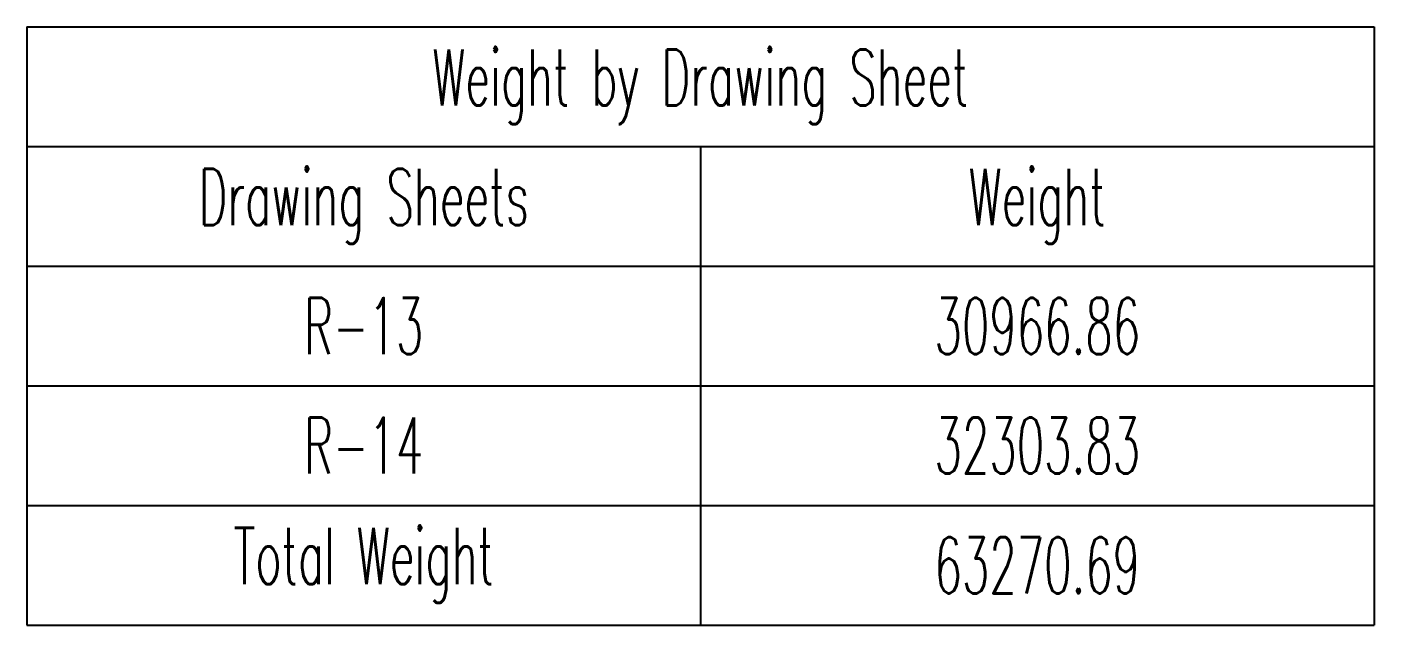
# Model space of a CAD drawing. Header units: inches. Extents: x -3675 to 11984, y -3832 to 1837.
# Drawn here: x 7010.9 to 7147, y -3261.4 to -3201 of the extents above; entities that cross this region are included whole.
import ezdxf

# ---------------------------------------------------------------- set-up
doc = ezdxf.new("R2010")
doc.units = ezdxf.units.IN
doc.header["$MEASUREMENT"] = 0
doc.layers.get('0').update_dxf_attribs({"linetype": 'CONTINUOUS'})
doc.layers.add('BARLIST', color=7, linetype='CONTINUOUS')
doc.styles.add('ROMANS', font='romans.shx', dxfattribs={"width": 0.57})

# ---------------------------------------------------------------- blocks, each defined once
blk = doc.blocks.new('*T1263')
at = {"layer": 'BARLIST', "color": 0, "linetype": 'ByBlock', "lineweight": -2, "transparency": 16777216}
for p, q in [((0, 0), (136.06, 0)), ((0, 0), (0, -60.47)), ((136.06, 0), (136.06, -60.47)), ((0, -12.09), (136.06, -12.09)), ((68.03, -12.09), (68.03, -60.47)), ((0, -24.19), (136.06, -24.19)), ((0, -36.28), (136.06, -36.28)), ((0, -48.38), (136.06, -48.38)), ((0, -60.47), (136.06, -60.47))]:
    blk.add_line(p, q, dxfattribs=at)
at = {"layer": 'BARLIST', "color": 0, "transparency": 16777216, "attachment_point": 5, "style": 'ROMANS'}
for s, insert, char_height, width in [('Weight by Drawing Sheet', (68.03, -6.05), 5.6693, 131.5276), ('Drawing Sheets', (34.02, -18.14), 5.6693, 63.4961), ('Weight ', (102.05, -18.14), 5.669, 63.4961), ('R-13', (34.02, -30.24), 5.669, 63.4961), ('30966.86', (102.05, -30.24), 5.669, 63.4961), ('R-14', (34.02, -42.33), 5.669, 63.4961), ('32303.83', (102.05, -42.33), 5.669, 63.4961), ('Total Weight', (34.02, -54.43), 5.6693, 63.4961), ('63270.69', (102.05, -54.43), 5.669, 63.4961)]:
    blk.add_mtext(s, dxfattribs=dict(at, insert=insert, char_height=char_height, width=width))

msp = doc.modelspace()

# ---------------------------------------------------------------- block references
msp.add_blockref('*T1263', (7010.92797, -3200.9537))

doc.saveas('drawing.dxf')
